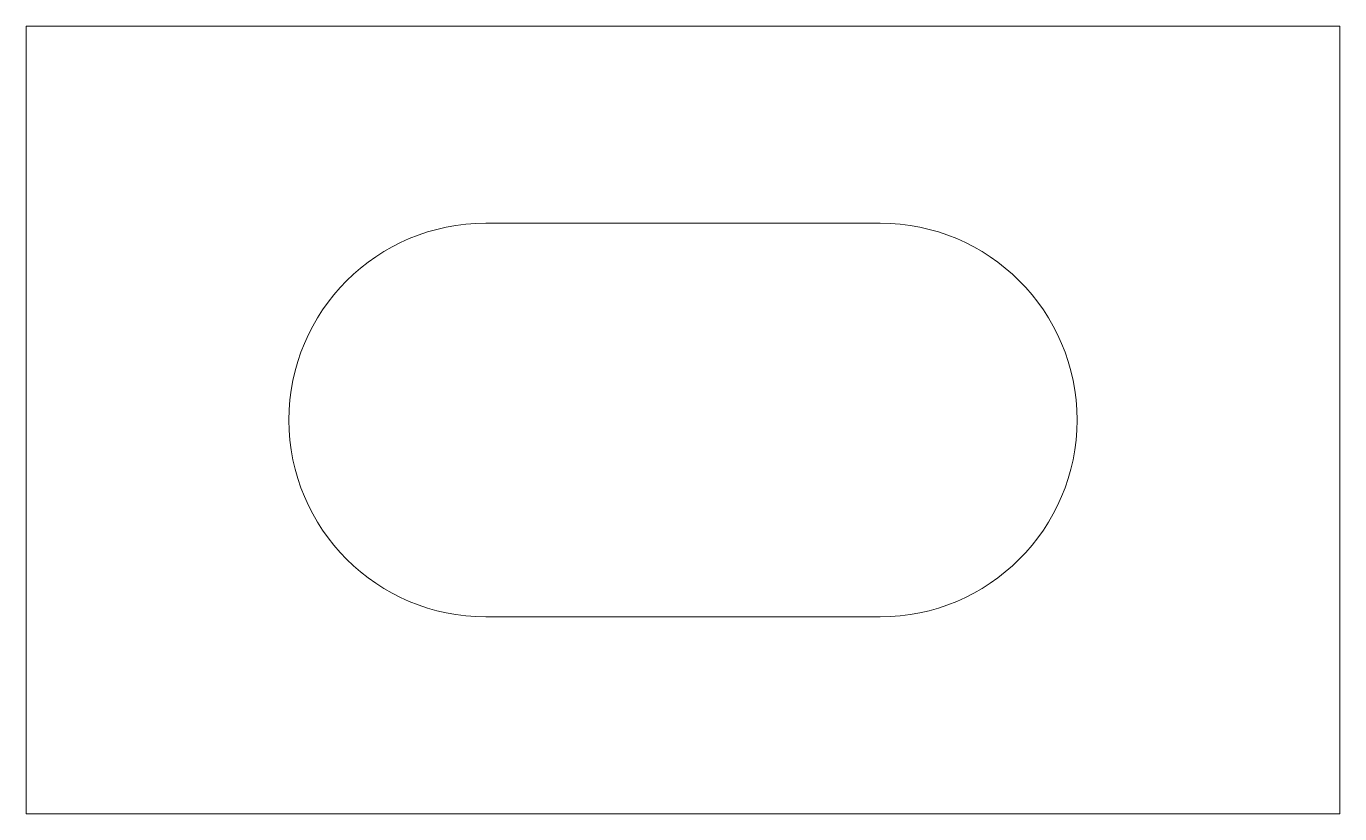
# Model space of a CAD drawing. Header units: millimetres. Extents: x -463928 to -463678, y -76326 to -76176.
import ezdxf

# ---------------------------------------------------------------- set-up
doc = ezdxf.new("R2010")
doc.units = ezdxf.units.MM
doc.header["$LTSCALE"] = 250
doc.layers.add('Part', color=7, linetype='Continuous', lineweight=0)

msp = doc.modelspace()

# ---------------------------------------------------------------- linework, layer by layer
at = {"layer": 'Part', "color": 3}
msp.add_lwpolyline([(-463928.29, -76175.99), (-463678.29, -76175.99), (-463678.29, -76325.99), (-463928.29, -76325.99)], close=True, dxfattribs=at)
msp.add_lwpolyline([(-463840.79, -76288.49), (-463765.79, -76288.49, 1), (-463765.79, -76213.49), (-463840.79, -76213.49, 1)], format="xyb", close=True, dxfattribs=at)

doc.saveas('drawing.dxf')
